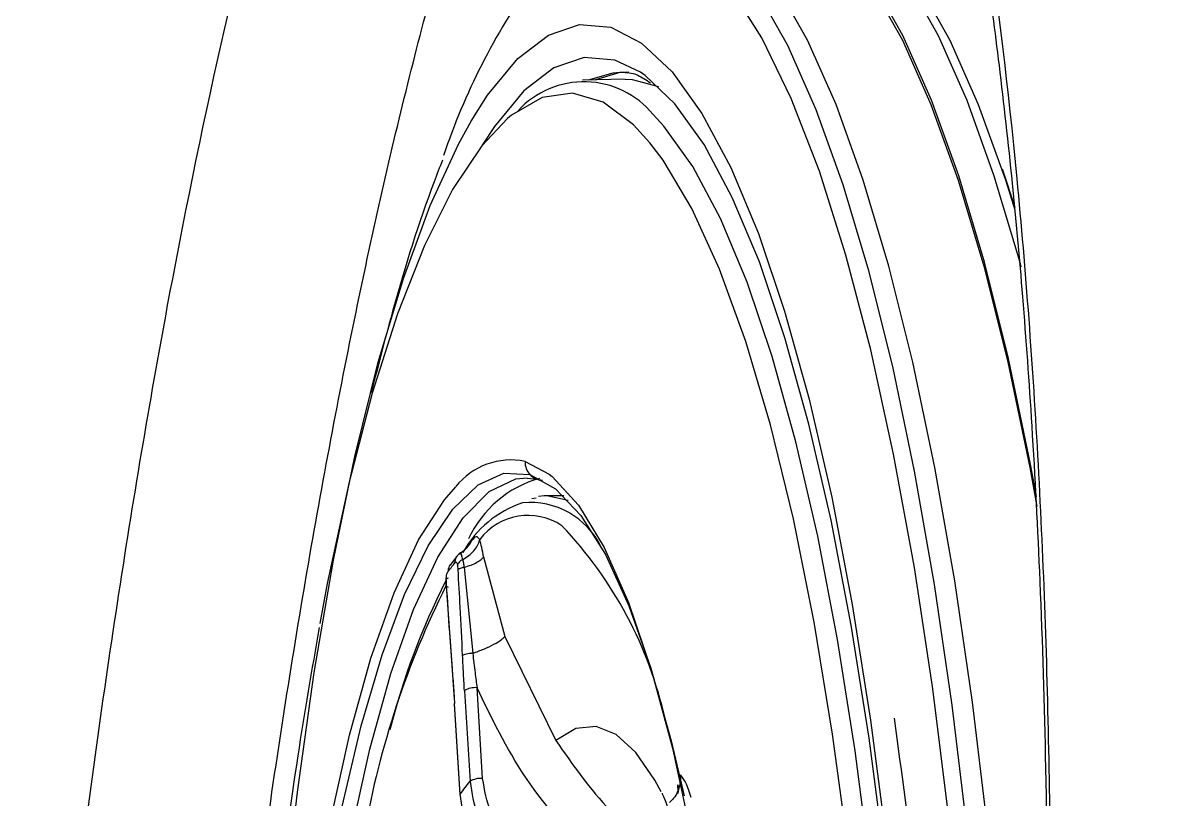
# Model space of a CAD drawing. Extents: x 525 to 613, y 487 to 635.
# Drawn here: x 602.46 to 603.692, y 545.085 to 545.931 of the extents above; entities that cross this region are included whole.
import ezdxf

# ---------------------------------------------------------------- set-up
doc = ezdxf.new("R2010")
doc.units = 0
doc.header["$MEASUREMENT"] = 0
doc.layers.add('1', color=4, linetype='Continuous')
doc.layers.add('STD TEST', color=3, linetype='Continuous')

# ---------------------------------------------------------------- blocks, each defined once
blk = doc.blocks.new('2023 VANGUARD')
at = {"layer": '1', "color": 3, "linetype": 'Continuous', "lineweight": 25}
for p, q in [((34.1505, -46.8137), (34.1529, -46.8136)), ((34.1563, -46.8215), (34.1096, -46.8224)), ((34.5666, -46.919), (34.5804, -46.9608)), ((34.0472, -47.2377), (34.0734, -47.2516)), ((34.0493, -47.2558), (34.0608, -47.2572)), ((34.0892, -47.2752), (34.0707, -47.2752)), ((34.0941, -47.2801), (34.0707, -47.2752)), ((34.0592, -47.2777), (34.0545, -47.2783)), ((33.9724, -47.3415), (33.9651, -47.351)), ((34.002, -47.3416), (34.0252, -47.4283)), ((33.9807, -47.3532), (33.9902, -47.4466)), ((33.9611, -47.3733), (33.9677, -47.4652)), ((34.0252, -47.4283), (34.0808, -47.5417)), ((33.9677, -47.4652), (33.97, -47.4966)), ((34.0009, -47.583), (33.9948, -47.4842)), ((33.9811, -47.4874), (33.9872, -47.5862)), ((33.9701, -47.502), (33.9761, -47.6008)), ((33.9763, -47.6), (33.9703, -47.5013)), ((34.2138, -47.5973), (34.2135, -47.5899))]:
    blk.add_line(p, q, dxfattribs=at)
at = {"layer": '1', "color": 3, "linetype": 'Continuous', "lineweight": 25, "flags": 128}
for points in [[(34.6042, -47.276), (34.5976, -47.2406), (34.5735, -47.1256), (34.5474, -47.0207), (34.5194, -46.9267), (34.4897, -46.8441), (34.4585, -46.7738), (34.4262, -46.7162), (34.3928, -46.6717), (34.3587, -46.6407), (34.3242, -46.6235), (34.2895, -46.6201), (34.2676, -46.6251)], [(34.5688, -48.5622), (34.5696, -48.4041), (34.5673, -48.2463), (34.562, -48.09), (34.5538, -47.9363), (34.5427, -47.7866), (34.5288, -47.6418), (34.5122, -47.5032), (34.493, -47.3717), (34.4714, -47.2484), (34.4475, -47.1342), (34.4215, -47.03), (34.3937, -46.9365), (34.3642, -46.8546), (34.3332, -46.7847), (34.3011, -46.7274), (34.2679, -46.6833), (34.2341, -46.6525), (34.1998, -46.6353), (34.1653, -46.632), (34.1479, -46.6355)], [(34.5919, -48.4933), (34.592, -48.404), (34.5897, -48.2456), (34.5844, -48.0887), (34.5762, -47.9345), (34.565, -47.7843), (34.551, -47.639), (34.5344, -47.4999), (34.5151, -47.3679), (34.4934, -47.2442), (34.4695, -47.1296), (34.4434, -47.025), (34.4155, -46.9312), (34.3859, -46.8489), (34.3548, -46.7788), (34.3225, -46.7214), (34.2893, -46.677), (34.2553, -46.6461), (34.2209, -46.629), (34.195, -46.6251)], [(34.2984, -46.6251), (34.3241, -46.629), (34.3586, -46.6461), (34.3925, -46.677), (34.4258, -46.7214), (34.4581, -46.7788), (34.4891, -46.8489), (34.5187, -46.9312), (34.5467, -47.025), (34.5727, -47.1296), (34.5967, -47.2442), (34.6046, -47.2869)], [(34.581, -46.964), (34.5707, -46.9315), (34.5411, -46.8492), (34.51, -46.7791), (34.4778, -46.7216), (34.4445, -46.6773), (34.4105, -46.6464), (34.3804, -46.6306)], [(34.5509, -48.5611), (34.5517, -48.4), (34.5492, -48.2393), (34.5436, -48.0801), (34.5349, -47.924), (34.5232, -47.772), (34.5086, -47.6254), (34.4912, -47.4855), (34.4711, -47.3532), (34.4485, -47.2297), (34.4236, -47.1161), (34.3966, -47.0131), (34.3676, -46.9216), (34.337, -46.8424), (34.3049, -46.7762), (34.2717, -46.7233), (34.2376, -46.6843), (34.2029, -46.6595), (34.1678, -46.649), (34.1326, -46.653), (34.0977, -46.6714), (34.0633, -46.7042), (34.0554, -46.7138)], [(34.4199, -46.6599), (34.4312, -46.6717), (34.4646, -46.7162), (34.497, -46.7738), (34.5281, -46.8441), (34.5578, -46.9267), (34.5858, -47.0207), (34.5872, -47.0258)], [(33.9884, -46.8671), (34.0064, -46.8388), (34.0392, -46.799), (34.0727, -46.7733), (34.1065, -46.7619), (34.1404, -46.7648), (34.1741, -46.782), (34.2074, -46.8134), (34.2398, -46.8588), (34.2712, -46.9177), (34.3013, -46.9896), (34.3298, -47.0739), (34.3565, -47.1699), (34.3811, -47.2768), (34.4035, -47.3936), (34.4234, -47.5194), (34.4407, -47.6531), (34.4553, -47.7936), (34.467, -47.9396), (34.4756, -48.0899), (34.4812, -48.2433), (34.4837, -48.3984), (34.4831, -48.5538)], [(34.1728, -46.8139), (34.1448, -46.8005), (34.1116, -46.7977), (34.0785, -46.8089), (34.0458, -46.834), (34.0137, -46.8729), (34.0005, -46.8931)], [(34.1164, -46.8222), (34.1431, -46.8143), (34.1505, -46.8137)], [(34.1601, -46.8136), (34.1504, -46.8142), (34.1239, -46.8221)], [(34.4397, -47.678), (34.4388, -47.67), (34.4218, -47.5391), (34.4023, -47.416), (34.3804, -47.3016), (34.3563, -47.197), (34.3302, -47.103), (34.3023, -47.0205), (34.2728, -46.9501), (34.2421, -46.8925), (34.2103, -46.8481), (34.1778, -46.8174), (34.1728, -46.8139)], [(34.1563, -46.8215), (34.1637, -46.8218), (34.1923, -46.8293)], [(34.1831, -46.8906), (34.1652, -46.871), (34.1323, -46.8466), (34.0989, -46.8367), (34.0656, -46.8413), (34.0324, -46.8605), (34.0281, -46.8641)], [(33.7501, -48.3355), (33.7539, -48.1809), (33.7608, -48.0286), (33.7706, -47.8799), (33.7835, -47.736), (33.7992, -47.5981), (33.8176, -47.4675), (33.8385, -47.3452), (33.8618, -47.2322), (33.8873, -47.1296), (33.9148, -47.0383), (33.9439, -46.9589), (33.9746, -46.8922), (33.9884, -46.8671)], [(34.0281, -46.8641), (33.9999, -46.894), (33.9681, -46.9415), (33.9375, -47.0027), (33.9083, -47.0769), (33.8808, -47.1635), (33.8552, -47.2617), (33.8317, -47.3706), (33.8235, -47.4142)], [(34.4642, -48.5499), (34.4648, -48.4001), (34.4624, -48.2506), (34.4569, -48.1028), (34.4486, -47.958), (34.4374, -47.8172), (34.4233, -47.6819), (34.4066, -47.553), (34.3874, -47.4318), (34.3659, -47.3192), (34.3421, -47.2162), (34.3164, -47.1236), (34.2889, -47.0424), (34.26, -46.9731), (34.2297, -46.9164), (34.1984, -46.8727), (34.1866, -46.8598)], [(34.443, -48.549), (34.4436, -48.3959), (34.441, -48.2434), (34.4352, -48.0926), (34.4264, -47.945), (34.4145, -47.802), (34.3997, -47.6648), (34.3821, -47.5346), (34.362, -47.4127), (34.3393, -47.3001), (34.3145, -47.1979), (34.2876, -47.107), (34.259, -47.0282), (34.2289, -46.9622), (34.1975, -46.9097), (34.1831, -46.8906)], [(33.8106, -49.0498), (33.7977, -48.9348), (33.7875, -48.8141), (33.7803, -48.689), (33.776, -48.5611), (33.7748, -48.4318), (33.7766, -48.3027), (33.7815, -48.1752), (33.7893, -48.0509), (33.8, -47.9312), (33.8135, -47.8175), (33.8296, -47.7112), (33.8481, -47.6135), (33.8688, -47.5255), (33.8915, -47.4483), (33.9158, -47.3828), (33.9416, -47.3297), (33.9684, -47.2897), (33.9961, -47.2632), (34.0241, -47.2506), (34.0524, -47.252)], [(34.0524, -47.252), (34.0804, -47.2674), (34.1079, -47.2966), (34.1346, -47.3392), (34.1601, -47.3948), (34.1841, -47.4627), (34.2064, -47.5421), (34.2204, -47.602)], [(34.0734, -47.2516), (34.0766, -47.2541), (34.1053, -47.2854), (34.1332, -47.3314), (34.1597, -47.3913), (34.1846, -47.4645), (34.2076, -47.5499), (34.2284, -47.6467), (34.2466, -47.7535), (34.2621, -47.8689), (34.2747, -47.9917), (34.2843, -48.1201), (34.2906, -48.2526), (34.2936, -48.3875), (34.2934, -48.5231)], [(33.7991, -48.1306), (33.8006, -48.1054), (33.8105, -47.9799), (33.8233, -47.8603), (33.839, -47.748), (33.8574, -47.6445), (33.8781, -47.551), (33.901, -47.4688), (33.9258, -47.3988), (33.9521, -47.342), (33.9796, -47.2991), (34.0081, -47.2706), (34.037, -47.2568), (34.0493, -47.2555)], [(33.7668, -48.3662), (33.7703, -48.2316), (33.7772, -48.0996), (33.7872, -47.972), (33.8003, -47.8503), (33.8162, -47.7361), (33.8349, -47.6308), (33.856, -47.5357), (33.8793, -47.4521), (33.9045, -47.381), (33.9312, -47.3232), (33.9593, -47.2795), (33.9716, -47.2652)], [(34.0707, -47.2752), (34.0678, -47.2752), (34.0619, -47.2759)], [(33.9701, -47.502), (33.9701, -47.5019), (33.9703, -47.5013)], [(34.1955, -47.5976), (34.1885, -47.5847), (34.1676, -47.5546), (34.1462, -47.5351), (34.1244, -47.5264), (34.1025, -47.5286), (34.0808, -47.5417)], [(33.9763, -47.6), (33.9761, -47.6006), (33.9761, -47.6008)]]:
    blk.add_lwpolyline(points, dxfattribs=at)
at = {"layer": '1', "color": 3, "linetype": 'Continuous', "lineweight": 25}
for centre, radius, start, end in [((34.6558, -47.1392), 0.7358, 144.6841, 161.4099), ((34.1113, -46.9216), 0.0974, 39.3897, 137.4777), ((34.0317, -47.3127), 0.0766, 78.3372, 141.6504), ((34.0668, -47.2387), 0.0196, 177.1692, 222.7728), ((34.0661, -47.2393), 0.0187, 222.9088, 269.9834), ((34.0954, -47.3724), 0.1207, 105.6211, 155.3551), ((34.0824, -47.3946), 0.1182, 108.7479, 150.6908), ((34.0523, -47.3689), 0.0866, 25.9235, 95.2281), ((34.0505, -47.3627), 0.0662, 56.2287, 142.76), ((33.7618, -47.6169), 0.4489, 12.5922, 43.5293), ((34.8342, -47.811), 0.9767, 153.3802, 170.0053), ((34.6802, -47.73), 0.8055, 153.3013, 165.627), ((33.9929, -47.507), 0.0229, 85.1473, 121.0034), ((33.9989, -47.6058), 0.0229, 85.1473, 121.0036), ((34.1092, -47.6924), 0.1619, 138.9589, 145.1851)]:
    blk.add_arc(centre, radius, start, end, dxfattribs=at)
for points, knots in [([(35.0078, -45.5697), (35.0077, -45.7831), (35.0062, -45.9963), (35, -46.4227), (34.9953, -46.6358), (34.9765, -47.275), (34.9577, -47.7009), (34.9076, -48.5536), (34.8761, -48.9804), (34.8203, -49.6145), (34.8002, -49.8251), (34.7724, -50.0944), (34.7638, -50.1755), (34.7554, -50.2544), (34.7497, -50.3063), (34.747, -50.3318), (34.7414, -50.382), (34.7373, -50.4195), (34.7327, -50.4604), (34.7294, -50.4887), (34.7277, -50.5036), (34.7225, -50.5496), (34.7188, -50.5813), (34.7144, -50.6194), (34.7124, -50.6361), (34.7111, -50.6474), (34.7104, -50.6536), (34.7101, -50.6559), (34.7099, -50.6578)], [0, 0, 0, 0, 0.125, 0.125, 0.25, 0.25, 0.5, 0.5, 0.75, 0.75, 0.875, 0.875, 0.90625, 0.921875, 0.921875, 0.9375, 0.9375, 0.953125, 0.960938, 0.960938, 0.96875, 0.96875, 0.984375, 0.984375, 0.992188, 0.996094, 0.996094, 1, 1, 1, 1]), ([(34.315, -50.3118), (34.3211, -50.2888), (34.3271, -50.2652), (34.3334, -50.2405), (34.3337, -50.2391), (34.3345, -50.2361), (34.3349, -50.2342), (34.3361, -50.2291), (34.3368, -50.2261), (34.3391, -50.2169), (34.3406, -50.2109), (34.3451, -50.1929), (34.3481, -50.1808), (34.3629, -50.1201), (34.3745, -50.0708), (34.4081, -49.9193), (34.4293, -49.8133), (34.4692, -49.5926), (34.4876, -49.4794), (34.5208, -49.2492), (34.5357, -49.1318), (34.5622, -48.8927), (34.5739, -48.7701), (34.5931, -48.5266), (34.6008, -48.4053), (34.6123, -48.1638), (34.6162, -48.0435), (34.62, -47.8041), (34.62, -47.6868), (34.6159, -47.4592), (34.612, -47.3486), (34.6003, -47.1337), (34.5925, -47.0287), (34.564, -46.7321), (34.5382, -46.5561), (34.4735, -46.2494), (34.4359, -46.1252), (34.3725, -45.9826), (34.3501, -45.9424), (34.304, -45.8791), (34.2804, -45.8558), (34.2317, -45.8254), (34.2067, -45.8184), (34.1555, -45.8214), (34.1299, -45.8313), (34.0785, -45.8676), (34.0528, -45.8938), (34.001, -45.9629), (33.975, -46.0061), (33.9244, -46.1064), (33.8995, -46.1639), (33.8629, -46.2608), (33.8508, -46.295), (33.8268, -46.3669), (33.8149, -46.4048), (33.7564, -46.6021), (33.7133, -46.7819), (33.6638, -47.0338), (33.6541, -47.0857), (33.6353, -47.1914), (33.6262, -47.245), (33.5999, -47.4082), (33.5836, -47.52), (33.561, -47.6922), (33.5538, -47.7503), (33.5399, -47.8682), (33.5333, -47.9281), (33.5145, -48.1086), (33.5034, -48.2292), (33.4843, -48.4713), (33.4762, -48.5926), (33.4662, -48.7752), (33.4632, -48.8363), (33.458, -48.9574), (33.4558, -49.0174), (33.4522, -49.1362), (33.4509, -49.1951), (33.4495, -49.2819), (33.4491, -49.3105), (33.4485, -49.3538), (33.4484, -49.3682), (33.4481, -49.3973), (33.448, -49.4116), (33.4479, -49.4346), (33.4478, -49.443), (33.4478, -49.4593), (33.448, -49.4658), (33.4484, -49.4868), (33.4487, -49.5009), (33.4496, -49.5432), (33.4503, -49.5713), (33.4528, -49.655), (33.4549, -49.7101), (33.4575, -49.7646)], [0, 0, 0, 0, 0.007813, 0.007813, 0.008301, 0.008301, 0.008789, 0.008789, 0.009766, 0.009766, 0.011719, 0.011719, 0.015625, 0.015625, 0.03125, 0.03125, 0.0625, 0.0625, 0.09375, 0.09375, 0.125, 0.125, 0.15625, 0.15625, 0.1875, 0.1875, 0.21875, 0.21875, 0.25, 0.25, 0.28125, 0.28125, 0.3125, 0.3125, 0.375, 0.375, 0.4375, 0.4375, 0.46875, 0.46875, 0.5, 0.5, 0.53125, 0.53125, 0.5625, 0.5625, 0.59375, 0.59375, 0.625, 0.625, 0.65625, 0.65625, 0.671875, 0.671875, 0.6875, 0.6875, 0.75, 0.75, 0.765625, 0.765625, 0.78125, 0.78125, 0.8125, 0.8125, 0.828125, 0.828125, 0.84375, 0.84375, 0.875, 0.875, 0.90625, 0.90625, 0.921875, 0.921875, 0.9375, 0.9375, 0.953125, 0.953125, 0.960937, 0.960937, 0.964844, 0.964844, 0.96875, 0.96875, 0.970703, 0.970703, 0.972656, 0.972656, 0.976562, 0.976562, 0.984375, 0.984375, 1, 1, 1, 1]), ([(33.6397, -49.6728), (33.638, -49.6229), (33.6346, -49.5226), (33.6315, -49.3665), (33.635, -49.2066), (33.6404, -49.0404), (33.6477, -48.8746), (33.6572, -48.7067), (33.6683, -48.5423), (33.6833, -48.3537), (33.7027, -48.1475), (33.7271, -47.9273), (33.7591, -47.6774), (33.8005, -47.403), (33.8534, -47.1141), (33.9112, -46.8517), (33.9668, -46.6449), (34.0182, -46.4854), (34.064, -46.3647), (34.1179, -46.2463), (34.1805, -46.1423), (34.2434, -46.0766), (34.2986, -46.0495), (34.3365, -46.0438), (34.3581, -46.0535), (34.3644, -46.0564)], [0, 0, 0, 0, 0.031903, 0.064183, 0.096039, 0.127949, 0.16218, 0.19234, 0.224594, 0.256365, 0.300365, 0.343172, 0.384805, 0.449361, 0.513053, 0.576291, 0.640041, 0.682863, 0.72594, 0.769283, 0.831973, 0.895632, 0.938644, 0.982114, 1, 1, 1, 1]), ([(34.3712, -46.0575), (34.3708, -46.0574), (34.368, -46.0565), (34.3746, -46.0649), (34.3923, -46.0949), (34.4139, -46.1399), (34.4381, -46.2015), (34.465, -46.2853), (34.4913, -46.3856), (34.5142, -46.4917), (34.5334, -46.5971), (34.5495, -46.7), (34.5641, -46.8098), (34.5775, -46.9302), (34.5895, -47.0614), (34.5998, -47.2056), (34.6087, -47.3762), (34.615, -47.5803), (34.6167, -47.8213), (34.6124, -48.0727), (34.6021, -48.3268), (34.5867, -48.5771), (34.5642, -48.8444), (34.5337, -49.1251), (34.4943, -49.4151), (34.4512, -49.6743), (34.4072, -49.8997), (34.3645, -50.0921), (34.3338, -50.2121), (34.3181, -50.2734)], [0, 0, 0, 0, 0.0069333, 0.0434323, 0.0729031, 0.1002979, 0.1362254, 0.1716352, 0.205769, 0.2413359, 0.2702476, 0.2943547, 0.3208509, 0.3505301, 0.377809, 0.4075772, 0.44199, 0.4817545, 0.5271877, 0.5783649, 0.6200715, 0.664829, 0.7130184, 0.764177, 0.8181366, 0.8755975, 0.9156528, 0.9569035, 1, 1, 1, 1]), ([(34.1517, -46.8139), (34.1574, -46.8139), (34.1663, -46.8139), (34.1789, -46.8222), (34.1836, -46.8253)], [0, 0, 0, 0, 0.627955, 1, 1, 1, 1]), ([(33.9572, -46.9095), (33.9541, -46.9174), (33.9335, -46.9705), (33.9074, -47.0544), (33.8875, -47.1319), (33.8796, -47.1628)], [0, 0, 0, 0, 0.09425, 0.638454, 1, 1, 1, 1]), ([(33.9759, -47.3383), (33.9787, -47.3363), (33.9842, -47.3325), (33.9876, -47.3267), (33.9893, -47.3238)], [0, 0, 0, 0, 0.502803, 1, 1, 1, 1]), ([(33.9793, -47.3446), (33.9816, -47.3432), (33.9862, -47.3403), (33.9917, -47.335), (33.9957, -47.3293), (33.997, -47.3254), (33.9976, -47.3235)], [0, 0, 0, 0, 0.249147, 0.502852, 0.75508, 1, 1, 1, 1]), ([(33.9893, -47.3238), (33.9879, -47.3255), (33.9855, -47.3285), (33.9831, -47.3317), (33.982, -47.3331)], [0, 0, 0, 0, 0.559844, 1, 1, 1, 1]), ([(33.9978, -47.3227), (33.9965, -47.3212), (33.9938, -47.318), (33.9909, -47.3218), (33.9893, -47.3238)], [0, 0, 0, 0, 0.470056, 1, 1, 1, 1]), ([(33.9976, -47.3235), (33.9976, -47.3234), (33.9977, -47.3231), (33.9978, -47.3228), (33.9978, -47.3227)], [0, 0, 0, 0, 0.560973, 1, 1, 1, 1]), ([(34.002, -47.3416), (34.0013, -47.3382), (34, -47.3312), (33.9985, -47.3255), (33.9978, -47.3227)], [0, 0, 0, 0, 0.495801, 1, 1, 1, 1]), ([(33.9759, -47.3383), (33.9751, -47.3388), (33.9735, -47.3399), (33.9718, -47.3424), (33.9708, -47.3452), (33.9707, -47.3471), (33.9707, -47.3481)], [0, 0, 0, 0, 0.245697, 0.5, 0.754303, 1, 1, 1, 1]), ([(33.977, -47.3373), (33.9763, -47.3378), (33.9747, -47.3387), (33.9732, -47.3406), (33.9725, -47.3415)], [0, 0, 0, 0, 0.508424, 1, 1, 1, 1]), ([(33.9841, -47.3315), (33.983, -47.3326), (33.9811, -47.3345), (33.9771, -47.3374), (33.9752, -47.3387)], [0, 0, 0, 0, 0.5416023, 1, 1, 1, 1]), ([(33.9793, -47.3446), (33.9789, -47.3429), (33.9781, -47.3397), (33.9774, -47.3375), (33.9768, -47.3371), (33.9762, -47.3379), (33.9759, -47.3383)], [0, 0, 0, 0, 0.296548, 0.554251, 0.789189, 1, 1, 1, 1]), ([(33.9685, -47.3477), (33.9677, -47.3482), (33.9662, -47.3494), (33.9645, -47.3518), (33.9634, -47.3546), (33.9634, -47.3565), (33.9634, -47.3575)], [0, 0, 0, 0, 0.245697, 0.5, 0.754303, 1, 1, 1, 1]), ([(33.9634, -47.3575), (33.9648, -47.3557), (33.9672, -47.3526), (33.9697, -47.3495), (33.9707, -47.3481)], [0, 0, 0, 0, 0.56, 1, 1, 1, 1]), ([(33.9707, -47.3481), (33.9711, -47.3478), (33.9717, -47.3472), (33.9725, -47.3475), (33.9732, -47.3486), (33.9735, -47.3499), (33.9737, -47.3505)], [0, 0, 0, 0, 0.316144, 0.604812, 0.810522, 1, 1, 1, 1]), ([(33.9793, -47.3446), (33.9786, -47.345), (33.9772, -47.3457), (33.9755, -47.3472), (33.9742, -47.3488), (33.9739, -47.35), (33.9737, -47.3505)], [0, 0, 0, 0, 0.247007, 0.5, 0.752993, 1, 1, 1, 1]), ([(33.9742, -47.3555), (33.9742, -47.3545), (33.974, -47.3527), (33.9738, -47.3512), (33.9737, -47.3505)], [0, 0, 0, 0, 0.557135, 1, 1, 1, 1]), ([(33.9793, -47.3446), (33.9795, -47.3459), (33.9801, -47.3485), (33.9805, -47.3516), (33.9807, -47.3532)], [0, 0, 0, 0, 0.496987, 1, 1, 1, 1]), ([(33.9807, -47.3532), (33.9833, -47.3523), (33.9886, -47.3506), (33.9949, -47.3476), (33.9997, -47.3446), (34.0012, -47.3426), (34.002, -47.3416)], [0, 0, 0, 0, 0.249775, 0.504218, 0.756467, 1, 1, 1, 1]), ([(33.9612, -47.3665), (33.9613, -47.3654), (33.9614, -47.3631), (33.9622, -47.3596), (33.9629, -47.3583), (33.9634, -47.3575)], [0, 0, 0, 0, 0.24307, 0.51589, 1, 1, 1, 1]), ([(33.9807, -47.3532), (33.9799, -47.3533), (33.9784, -47.3536), (33.9765, -47.3542), (33.975, -47.3548), (33.9745, -47.3553), (33.9742, -47.3555)], [0, 0, 0, 0, 0.246698, 0.5, 0.753302, 1, 1, 1, 1]), ([(33.9791, -47.449), (33.9783, -47.4315), (33.9767, -47.4002), (33.975, -47.3692), (33.9742, -47.3555)], [0, 0, 0, 0, 0.559997, 1, 1, 1, 1]), ([(33.9633, -47.365), (33.9629, -47.3651), (33.9619, -47.3653), (33.9611, -47.3657), (33.9608, -47.3661), (33.961, -47.3664), (33.9612, -47.3665)], [0, 0, 0, 0, 0.247007, 0.5, 0.752993, 1, 1, 1, 1]), ([(33.961, -47.3659), (33.9609, -47.3671), (33.9609, -47.3696), (33.961, -47.3721), (33.9611, -47.3733)], [0, 0, 0, 0, 0.496271, 1, 1, 1, 1]), ([(33.9638, -47.3749), (33.9633, -47.3747), (33.9622, -47.3744), (33.9613, -47.3737), (33.9609, -47.373), (33.9611, -47.3725), (33.9613, -47.3722)], [0, 0, 0, 0, 0.246698, 0.5, 0.753302, 1, 1, 1, 1]), ([(33.9612, -47.3665), (33.9612, -47.3676), (33.9611, -47.3695), (33.9612, -47.3714), (33.9613, -47.3722)], [0, 0, 0, 0, 0.562739, 1, 1, 1, 1]), ([(33.9613, -47.3722), (33.9624, -47.3894), (33.9644, -47.42), (33.9667, -47.4503), (33.9677, -47.4636)], [0, 0, 0, 0, 0.559998, 1, 1, 1, 1]), ([(33.823, -47.4184), (33.8149, -47.4648), (33.7975, -47.5648), (33.7775, -47.7212), (33.7611, -47.8836), (33.7497, -48.0427), (33.7422, -48.1967), (33.7401, -48.2982), (33.7391, -48.347)], [0, 0, 0, 0, 0.160458, 0.346195, 0.520321, 0.687189, 0.849645, 1, 1, 1, 1]), ([(33.9902, -47.4466), (33.9943, -47.4451), (34.0027, -47.4421), (34.0136, -47.4369), (34.0217, -47.432), (34.0241, -47.4295), (34.0252, -47.4283)], [0, 0, 0, 0, 0.250711, 0.510511, 0.764609, 1, 1, 1, 1]), ([(33.9902, -47.4466), (33.9889, -47.4467), (33.9863, -47.4469), (33.9829, -47.4475), (33.9803, -47.4482), (33.9795, -47.4487), (33.9791, -47.449)], [0, 0, 0, 0, 0.243098, 0.5, 0.756902, 1, 1, 1, 1]), ([(33.9811, -47.4874), (33.9807, -47.4803), (33.98, -47.4675), (33.9794, -47.4546), (33.9791, -47.449)], [0, 0, 0, 0, 0.559985, 1, 1, 1, 1]), ([(33.9902, -47.4466), (33.991, -47.4537), (33.9924, -47.4663), (33.9941, -47.4788), (33.9948, -47.4842)], [0, 0, 0, 0, 0.561456, 1, 1, 1, 1]), ([(33.9677, -47.4636), (33.9682, -47.4706), (33.9692, -47.4831), (33.97, -47.4957), (33.9703, -47.5013)], [0, 0, 0, 0, 0.559985, 1, 1, 1, 1]), ([(34.1385, -47.6873), (34.1056, -47.6532), (34.047, -47.5923), (34.0108, -47.5173), (33.9948, -47.4842)], [0, 0, 0, 0, 0.5597984, 1, 1, 1, 1]), ([(34.4491, -47.5173), (34.4571, -47.5767), (34.4734, -47.6988), (34.4913, -47.9004), (34.5038, -48.1138), (34.5104, -48.3332), (34.5096, -48.4804), (34.5091, -48.554)], [0, 0, 0, 0, 0.191329, 0.393497, 0.595664, 0.797832, 1, 1, 1, 1]), ([(34.0808, -47.5417), (34.0992, -47.5683), (34.1305, -47.6135), (34.1737, -47.648), (34.1915, -47.6622)], [0, 0, 0, 0, 0.588367, 1, 1, 1, 1]), ([(34.1023, -47.6844), (34.0894, -47.682), (34.0637, -47.6772), (34.031, -47.6534), (34.0074, -47.6209), (34.003, -47.5956), (34.0009, -47.583)], [0, 0, 0, 0, 0.249698, 0.500187, 0.750582, 1, 1, 1, 1]), ([(34.2163, -47.5791), (34.2164, -47.5818), (34.2166, -47.5874), (34.2149, -47.5927), (34.2141, -47.5954)], [0, 0, 0, 0, 0.491726, 1, 1, 1, 1]), ([(34.228, -47.6039), (34.2261, -47.5979), (34.2227, -47.5867), (34.2183, -47.5815), (34.2163, -47.5791)], [0, 0, 0, 0, 0.53167, 1, 1, 1, 1]), ([(33.9872, -47.5862), (33.9891, -47.5988), (33.9922, -47.6188), (34.0061, -47.6443), (34.0225, -47.6647), (34.0436, -47.6812), (34.07, -47.6943), (34.0889, -47.6973), (34.0997, -47.699)], [0, 0, 0, 0, 0.223173, 0.354792, 0.499492, 0.670253, 0.81071, 1, 1, 1, 1]), ([(34.2141, -47.5954), (34.2129, -47.598), (34.2106, -47.6031), (34.2066, -47.607), (34.2046, -47.609)], [0, 0, 0, 0, 0.504469, 1, 1, 1, 1]), ([(34.2135, -47.5899), (34.2139, -47.5921), (34.2144, -47.5955), (34.2135, -47.5987), (34.2131, -47.5997)], [0, 0, 0, 0, 0.658807, 1, 1, 1, 1]), ([(34.088, -47.714), (34.0773, -47.7122), (34.0586, -47.7089), (34.0325, -47.6956), (34.0116, -47.6789), (33.9953, -47.6584), (33.9814, -47.6327), (33.9783, -47.6126), (33.9763, -47.6)], [0, 0, 0, 0, 0.189178, 0.329349, 0.49967, 0.644705, 0.776575, 1, 1, 1, 1]), ([(34.1963, -47.5991), (34.1964, -47.5995), (34.1967, -47.6002), (34.1996, -47.6063), (34.202, -47.6136), (34.202, -47.6136)], [0, 0, 0, 0, 0.415929, 0.999695, 1, 1, 1, 1])]:
    blk.add_open_spline(points, degree=3, knots=knots, dxfattribs=at)
blk = doc.blocks.new('2026 Vanguard')
at = {"layer": 'STD TEST', "color": 1}
blk.add_blockref('2023 VANGUARD', (44.1613, 88.209), dxfattribs=at)

msp = doc.modelspace()

# ---------------------------------------------------------------- block references
at = {"layer": '1'}
msp.add_blockref('2026 Vanguard', (524.7985, 504.4821), dxfattribs=at)

doc.saveas('drawing.dxf')
